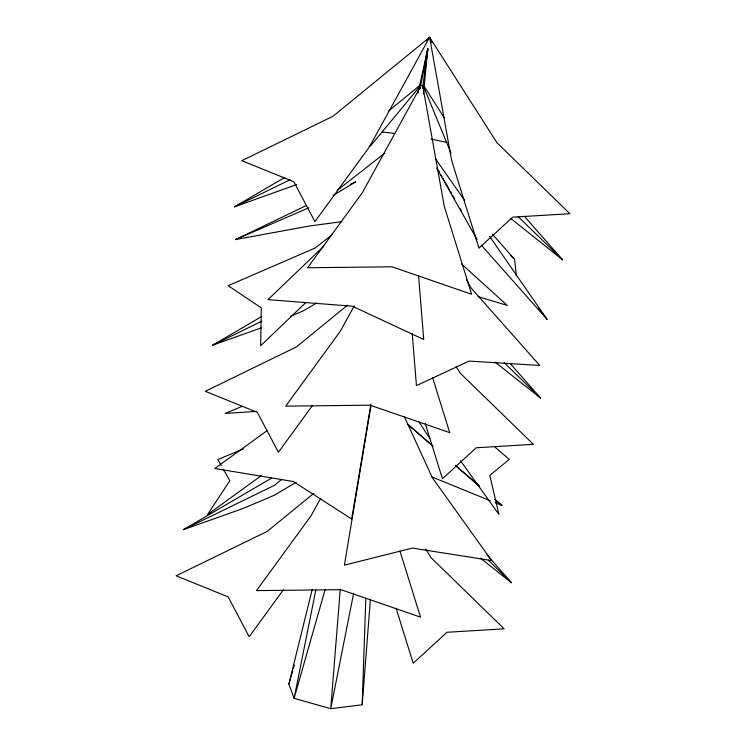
<?xml version="1.0" encoding="UTF-8"?>
<svg xmlns="http://www.w3.org/2000/svg" width="746" height="746" viewBox="0 0 746 746"><rect width="100%" height="100%" fill="white"/><g stroke="black" fill="none" stroke-linecap="round" stroke-linejoin="round"><path stroke-width="1.12" d="M312.248 589.237L288.889 684.073L294.092 698.349L330.739 708.7L362.183 704.774L365.82 598.152M362.183 704.774L370.417 599.197M340.26 589.172L330.739 708.7L353.604 593.48M423.439 93.931L427.794 48.835L417.965 93.11M424.819 73.071L425.108 70.758M425.528 67.299L425.947 63.839M426.376 60.37L427.794 48.835L420.054 88.821M422.609 88.112L427.794 48.835L425.229 62.58M370.902 404.164L351.711 519.011L293.402 481.524L214.829 468.507L267.478 430.367M370.949 405.796L344.41 565.142L412.426 548.077L491.623 560.572L432.316 477.664L404.183 416.268M315.81 590.039L294.092 698.349L325.032 589.872M288.889 684.073L292.721 670.663M293.355 668.435L294.316 665.078M421.201 85.454L362.22 192.888L307.613 267.758L392.032 266.807L471.64 294.278L444.234 206.148L422.721 85.715M354.21 305.916L340.307 331.261L285.69 406.132L370.109 405.181L449.717 432.652L432.596 377.569M320.547 498.524L311.082 515.747L256.475 590.618L340.894 589.666L420.502 617.138L399.949 551.042M312.518 405.46L278.389 452.253L257.379 412.398L205.318 391.296L296.46 346.899L347.459 305.217M283.303 589.946L249.164 636.748L228.155 596.893L176.103 575.791L267.245 531.394L313.768 493.367M426.647 40.881L429.612 37.3L497.022 142.803L569.897 213.72L512.716 217.161L478.941 248.157L451.535 160.026L429.612 37.3L332.996 116.283L241.844 160.679L293.905 181.782L314.915 221.637L369.522 146.766L429.612 37.3L431.822 42.662M419.345 87.002L371.163 145.19L369.177 146.375M323.764 246.236L267.973 299.64L352.298 306.196L423.737 339.505L418.599 276.048M305.636 302.717L260.671 345.762L261.286 307.884L228.192 285.699L315.204 247.98L332.604 234.375M388.312 111.219L420.52 84.885M281.708 479.426L274.547 485.273L183.404 529.669L243.42 508.352L274.36 495.232L296.199 482.233M337.164 190.398L384.787 153.172M261.109 475.808L207.519 514.628L229.824 480.704L223.548 469.626M333.248 195.377L355.711 181.819L350.48 184.327M316.49 303.062L303.585 310.737L290.781 316.173M296.694 184.588L234.542 206.801L284.655 177.492M261.725 327.736L212.629 345.174L261.734 316.453M183.404 529.669L271.6 478.083M234.542 206.801L290.063 179.758M212.629 345.174L261.865 321.19M341.808 221.665L308.975 226.075L235.494 239.578L306.578 205.42M235.494 239.578L308.713 207.836M242.161 406.337L225.152 413.433L256.344 411.391M243.355 448.905L217.851 459.564L221.273 465.597M382.036 131.986L394.634 133.45M431.104 139.138L446.975 142.43M478.223 296.684L507.243 305.384L461.625 264.056M431.542 476.787L490.215 500.706M495.549 502.888L501.955 505.499L494.952 499.456L501.955 505.499M524.335 216.247L562.596 259.841L510.814 218.513M495.092 362.127L540.682 398.215L510.068 363.339M480.461 558.167L511.458 582.71L486.97 554.81M495.13 447.236L509.257 459.368L489.786 475.435L498.934 514.442L460.515 460.748M456.02 466.054L478.988 485.777M408.258 424.772L431.897 445.138M455.545 465.513L479.184 485.879M407.353 423.998L433.174 446.397M510.245 255.356L514.553 259.254L516.391 275.927M517.873 216.331L562.596 259.841M504.24 362.761L540.682 398.215M488.266 560.143L511.458 582.71M492.397 234.197L514.553 259.254M481.366 245.22L547.032 319.316L489.674 236.482M538.771 308.396L547.032 319.316M435.505 158.833L464.599 200.385M418.441 421.108L429.864 438.517M424.185 86.349L444.15 117.616M456.123 366.584L460.496 373.42L533.371 444.336L476.19 447.777L442.415 478.773L425.285 423.691M425.658 549.121L431.272 557.915L504.156 628.831L446.966 632.272L413.191 663.269L396.07 608.186M438.517 170.62L439.674 172.624M440.821 174.629L441.968 176.634M443.115 178.639L449.418 189.661M450.565 191.666L451.712 193.662M452.859 195.666L454.584 198.678M460.319 208.694L461.466 210.698M436.662 167.953L477.142 239.708M466.409 279.769L470.968 287.853L539.722 365.437L469.075 361.073L416.436 385.635L412.23 333.714M423.635 86.639L450.976 153.098"/></g></svg>
